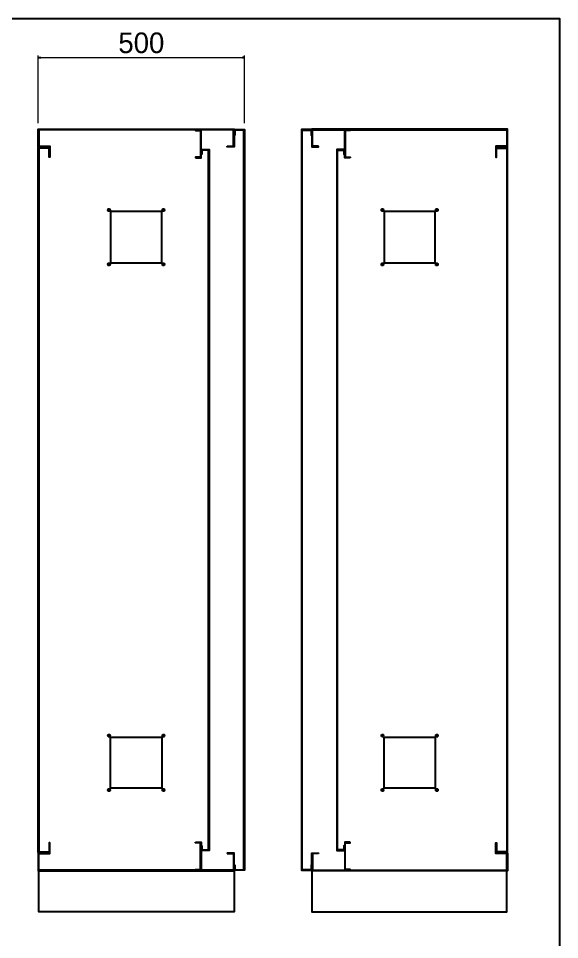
# Model space of a CAD drawing. Header units: millimetres. Extents: x 0 to 6325, y 0 to 4472.
# Drawn here: x 5012 to 6325, y 2236 to 4472 of the extents above; entities that cross this region are included whole.
import ezdxf

# ---------------------------------------------------------------- set-up
doc = ezdxf.new("R2010")
doc.units = ezdxf.units.MM
doc.layers.add('THIET BI', color=2, linetype='Continuous')
doc.styles.add('Arial', font='arial.ttf')
doc.dimstyles.new('CNC', dxfattribs={"dimtxt": 50, "dimasz": 5, "dimexe": 5, "dimexo": 15, "dimgap": 10, "dimtad": 1, "dimdec": 0, "dimtxsty": 'Standard', "dimblk": 'OPEN30', "dimcen": 10, "dimclrd": 5, "dimclre": 5, "dimclrt": 3, "dimazin": 3, "dimtfac": 1, "dimtdec": 0, "dimtmove": 0, "dimatfit": 3, "dimldrblk": 'ARCHTICK', "dimlwd": 9, "dimlwe": 9})

# ---------------------------------------------------------------- blocks, each defined once
blk = doc.blocks.new('KHUNG CHUẨN')
at = {"color": 7}
blk.add_lwpolyline([(16919.2, -26555.2), (19889.2, -26555.2), (19889.2, -28655.2), (16919.2, -28655.2)], close=True, dxfattribs=at)
at = {"color": 3, "style": 'Arial'}
for tag, p in [('#01', (17055.6, -28580.1)), ('#02', (17431.4, -28580.1)), ('#03', (18030.6, -28580.1)), ('#08', (18751.7, -28580.1)), ('#10', (19064.8, -28580.1)), ('#09', (18753.8, -28632.6)), ('#11', (19060.3, -28625.7)), ('#12', (19806.5, -28628.9)), ('#04', (17024.8, -28634.6)), ('#05', (17308.5, -28633)), ('#06', (17632.7, -28633.7)), ('#07', (18002, -28634.7))]:
    blk.add_attdef(tag, p, '', height=20, dxfattribs=at)
blk = doc.blocks.new('*D11')
at = {"color": 5, "lineweight": 9, "ltscale": 3, "transparency": 16777216}
for p, q in [((5060.4, 4218.2), (5060.4, 4382.1)), ((5065.4, 4377.1), (5555.4, 4377.1)), ((5560.4, 4218.2), (5560.4, 4382.1))]:
    blk.add_line(p, q, dxfattribs=at)
at = {"color": 0, "linetype": 'ByBlock', "lineweight": -2}
for p, q in [((5060.4, 4377.1), (5065.4, 4378.4)), ((5065.4, 4375.8), (5060.4, 4377.1)), ((5060.4, 4377.1), (5065.4, 4377.1)), ((5555.4, 4378.4), (5560.4, 4377.1)), ((5560.4, 4377.1), (5555.4, 4375.8)), ((5560.4, 4377.1), (5555.4, 4377.1))]:
    blk.add_line(p, q, dxfattribs=at)
at = {"layer": 'Defpoints', "color": 0, "ltscale": 3, "transparency": 16777216}
for p in [(5560.4, 4377.1), (5060.4, 4203.2), (5560.4, 4203.2)]:
    blk.add_point(p, dxfattribs=at)
at = {"color": 3, "ltscale": 3, "transparency": 16777216, "insert": (5310.4, 4412.6), "char_height": 50, "attachment_point": 5}
blk.add_mtext('500', dxfattribs=at)
blk = doc.blocks.new('_ArchTick')
at = {"color": 0, "const_width": 0.15}
blk.add_lwpolyline([(-0.5, -0.5), (0.5, 0.5)], dxfattribs=at)
blk = doc.blocks.new('_Open30')
at = {"color": 0, "linetype": 'ByBlock', "lineweight": -2}
for p, q in [((-1, 0.27), (0, 0)), ((0, 0), (-1, -0.27)), ((0, 0), (-1, 0))]:
    blk.add_line(p, q, dxfattribs=at)

msp = doc.modelspace()

# ---------------------------------------------------------------- linework, layer by layer
at = {"color": 7}
for points in [[(5518.9, 4161.7), (5533.9, 4161.7), (5533.9, 4201.7), (5061.9, 4201.7), (5061.9, 4161.7), (5088.4, 4161.7), (5088.4, 4135.2), (5086.9, 4135.2), (5086.9, 4160.2), (5060.4, 4160.2), (5060.4, 4203.2), (5535.4, 4203.2), (5535.4, 4160.2), (5518.9, 4160.2)], [(5536.9, 2417.7), (5536.9, 2405.7), (5558.9, 2405.7), (5558.9, 4200.7), (5536.9, 4200.7), (5536.9, 4188.7), (5535.4, 4188.7), (5535.4, 4202.2), (5560.4, 4202.2), (5560.4, 2404.2), (5535.4, 2404.2), (5535.4, 2417.7)], [(5722.2, 2417.7), (5722.2, 2405.7), (5700.2, 2405.7), (5700.2, 4200.7), (5722.2, 4200.7), (5722.2, 4188.7), (5723.7, 4188.7), (5723.7, 4202.2), (5698.7, 4202.2), (5698.7, 2404.2), (5723.7, 2404.2), (5723.7, 2417.7)], [(5740.2, 4161.7), (5725.2, 4161.7), (5725.2, 4201.7), (6197.2, 4201.7), (6197.2, 4161.7), (6170.7, 4161.7), (6170.7, 4135.2), (6172.2, 4135.2), (6172.2, 4160.2), (6198.7, 4160.2), (6198.7, 4203.2), (5723.7, 4203.2), (5723.7, 4160.2), (5740.2, 4160.2)], [(5518.9, 2444.7), (5533.9, 2444.7), (5533.9, 2404.7), (5061.9, 2404.7), (5061.9, 2444.7), (5088.4, 2444.7), (5088.4, 2471.2), (5086.9, 2471.2), (5086.9, 2446.2), (5060.4, 2446.2), (5060.4, 2403.2), (5535.4, 2403.2), (5535.4, 2446.2), (5518.9, 2446.2)], [(5740.2, 2444.7), (5725.2, 2444.7), (5725.2, 2404.7), (6197.2, 2404.7), (6197.2, 2444.7), (6170.7, 2444.7), (6170.7, 2471.2), (6172.2, 2471.2), (6172.2, 2446.2), (6198.7, 2446.2), (6198.7, 2403.2), (5723.7, 2403.2), (5723.7, 2446.2), (5740.2, 2446.2)]]:
    msp.add_lwpolyline(points, close=True, dxfattribs=at)
at = {"color": 3, "ltscale": 0.5}
for points in [[(5441.9, 4133.7), (5455.4, 4133.7), (5455.4, 4201.7), (5441.9, 4201.7), (5441.9, 4200.2), (5453.9, 4200.2), (5453.9, 4135.2), (5441.9, 4135.2)], [(5817.2, 4133.7), (5803.7, 4133.7), (5803.7, 4201.7), (5817.2, 4201.7), (5817.2, 4200.2), (5805.2, 4200.2), (5805.2, 4135.2), (5817.2, 4135.2)], [(5441.9, 2472.7), (5455.4, 2472.7), (5455.4, 2404.7), (5441.9, 2404.7), (5441.9, 2406.2), (5453.9, 2406.2), (5453.9, 2471.2), (5441.9, 2471.2)], [(5817.2, 2472.7), (5803.7, 2472.7), (5803.7, 2404.7), (5817.2, 2404.7), (5817.2, 2406.2), (5805.2, 2406.2), (5805.2, 2471.2), (5817.2, 2471.2)]]:
    msp.add_lwpolyline(points, close=True, dxfattribs=at)
at = {"color": 7, "ltscale": 0.5}
for points in [[(5085.9, 2447.7), (5060.4, 2447.7), (5060.4, 4158.7), (5085.9, 4158.7), (5085.9, 4157.2), (5061.9, 4157.2), (5061.9, 2449.2), (5085.9, 2449.2)], [(6173.2, 2447.7), (6198.7, 2447.7), (6198.7, 4158.7), (6173.2, 4158.7), (6173.2, 4157.2), (6197.2, 4157.2), (6197.2, 2449.2), (6173.2, 2449.2)]]:
    msp.add_lwpolyline(points, close=True, dxfattribs=at)
at = {"color": 6, "ltscale": 0.5}
for points in [[(5455.7, 4142.7), (5455.7, 4154.2), (5474.7, 4154.2), (5474.7, 2452.2), (5455.7, 2452.2), (5455.7, 2463.7), (5457.2, 2463.7), (5457.2, 2453.7), (5473.2, 2453.7), (5473.2, 4152.7), (5457.2, 4152.7), (5457.2, 4142.7)], [(5803.4, 4142.7), (5803.4, 4154.2), (5784.4, 4154.2), (5784.4, 2452.2), (5803.4, 2452.2), (5803.4, 2463.7), (5801.9, 2463.7), (5801.9, 2453.7), (5785.9, 2453.7), (5785.9, 4152.7), (5801.9, 4152.7), (5801.9, 4142.7)]]:
    msp.add_lwpolyline(points, close=True, dxfattribs=at)
at = {"color": 2, "linetype": 'Continuous', "ltscale": 0.5}
for points in [[(5235.9, 3879.2), (5359.9, 3879.2), (5359.9, 4003.2), (5235.9, 4003.2)], [(5899.2, 3879.2), (6023.2, 3879.2), (6023.2, 4003.2), (5899.2, 4003.2)], [(5235.9, 2727.3), (5359.9, 2727.3), (5359.9, 2603.3), (5235.9, 2603.3)], [(5899.2, 2727.3), (6023.2, 2727.3), (6023.2, 2603.3), (5899.2, 2603.3)]]:
    msp.add_lwpolyline(points, close=True, dxfattribs=at)
for points in [[(5061.9, 2403.2), (5535.4, 2403.2), (5535.4, 2303.2), (5061.9, 2303.2)], [(6197.2, 2403.2), (5723.7, 2403.2), (5723.7, 2303.2), (6197.2, 2303.2)]]:
    msp.add_lwpolyline(points, close=True)
at = {"layer": 'THIET BI', "color": 2, "linetype": 'Continuous', "ltscale": 0.5}
for p, q in [((5227.4, 4007.2), (5236.4, 4007.2)), ((5231.9, 4002.7), (5231.9, 4011.7)), ((5359.4, 4007.2), (5368.4, 4007.2)), ((5363.9, 4002.7), (5363.9, 4011.7)), ((5890.7, 4007.2), (5899.7, 4007.2)), ((5895.2, 4002.7), (5895.2, 4011.7)), ((6022.7, 4007.2), (6031.7, 4007.2)), ((6027.2, 4002.7), (6027.2, 4011.7)), ((5227.4, 3875.2), (5236.4, 3875.2)), ((5231.9, 3870.7), (5231.9, 3879.7)), ((5359.4, 3875.2), (5368.4, 3875.2)), ((5363.9, 3870.7), (5363.9, 3879.7)), ((5890.7, 3875.2), (5899.7, 3875.2)), ((5895.2, 3870.7), (5895.2, 3879.7)), ((6022.7, 3875.2), (6031.7, 3875.2)), ((6027.2, 3870.7), (6027.2, 3879.7)), ((5227.4, 2731.3), (5236.4, 2731.3)), ((5231.9, 2735.8), (5231.9, 2726.8)), ((5359.4, 2731.3), (5368.4, 2731.3)), ((5363.9, 2735.8), (5363.9, 2726.8)), ((5890.7, 2731.3), (5899.7, 2731.3)), ((5895.2, 2735.8), (5895.2, 2726.8)), ((6022.7, 2731.3), (6031.7, 2731.3)), ((6027.2, 2735.8), (6027.2, 2726.8)), ((5227.4, 2599.3), (5236.4, 2599.3)), ((5231.9, 2603.8), (5231.9, 2594.8)), ((5359.4, 2599.3), (5368.4, 2599.3)), ((5363.9, 2603.8), (5363.9, 2594.8)), ((5890.7, 2599.3), (5899.7, 2599.3)), ((5895.2, 2603.8), (5895.2, 2594.8)), ((6022.7, 2599.3), (6031.7, 2599.3)), ((6027.2, 2603.8), (6027.2, 2594.8))]:
    msp.add_line(p, q, dxfattribs=at)
for centre in [(5231.9, 4007.2), (5363.9, 4007.2), (5895.2, 4007.2), (6027.2, 4007.2), (5231.9, 3875.2), (5363.9, 3875.2), (5895.2, 3875.2), (6027.2, 3875.2), (5231.9, 2731.3), (5363.9, 2731.3), (5895.2, 2731.3), (6027.2, 2731.3), (5231.9, 2599.3), (5363.9, 2599.3), (5895.2, 2599.3), (6027.2, 2599.3)]:
    msp.add_circle(centre, 2.5, dxfattribs=at)

# ---------------------------------------------------------------- block references
at = {"color": 3, "xscale": 2.129600000007485, "yscale": 2.129600000007485, "zscale": 2.129600000007485}
msp.add_blockref('KHUNG CHUẨN', (-36031.2, 61024), dxfattribs=at)

# ---------------------------------------------------------------- dimensions: what is measured, and where the dimension line sits
at = {"ltscale": 3}
dim = msp.add_linear_dim(base=(5560.4, 4377.1), p1=(5060.4, 4203.2), p2=(5560.4, 4203.2), dimstyle='CNC', dxfattribs=at)
dim.commit()
dim.dimension.update_dxf_attribs({"geometry": '*D11', "text_midpoint": (5310.4, 4412.6)})

doc.saveas('drawing.dxf')
